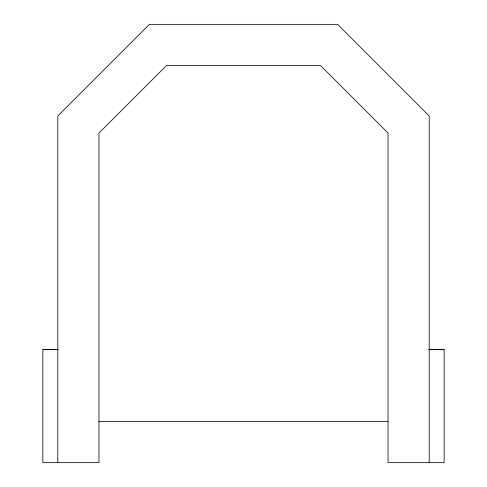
<?xml version="1.0" encoding="UTF-8"?>
<svg xmlns="http://www.w3.org/2000/svg" width="487" height="487" viewBox="0 0 487 487"><rect width="100%" height="100%" fill="white"/><g stroke="black" fill="none" stroke-linecap="round" stroke-linejoin="round"><path stroke-width="0.73" d="M429.205 349.648L444.15 349.648L444.15 462.65L388.042 462.65L388.042 133.061L320.501 65.52L166.499 65.52L98.958 133.061L98.958 462.65L42.85 462.65L42.85 349.648L57.795 349.648M42.85 349.672L58.568 349.672M428.432 349.672L444.15 349.672M98.958 421.48L388.042 421.48M429.205 462.65L429.205 116.003L337.552 24.35L149.448 24.35L57.795 116.003L57.795 462.65"/></g></svg>
